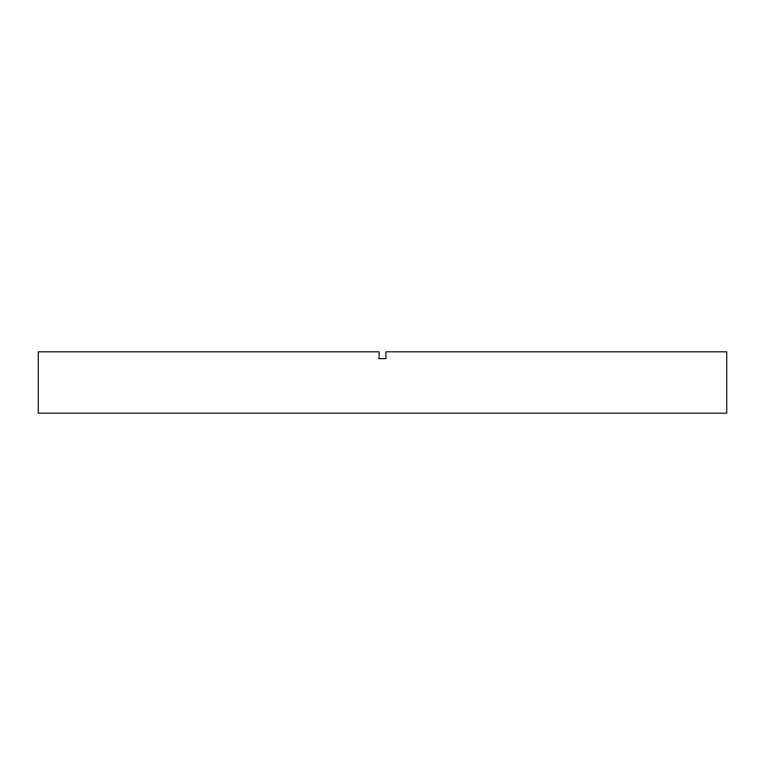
<?xml version="1.0" encoding="UTF-8"?>
<svg xmlns="http://www.w3.org/2000/svg" width="765" height="765" viewBox="0 0 765 765"><rect width="100%" height="100%" fill="white"/><g stroke="black" fill="none" stroke-linecap="round" stroke-linejoin="round"><path stroke-width="1.15" d="M378.838 358.642L385.952 358.642L385.904 351.824L726.75 351.824L726.75 413.176L38.25 413.176L38.25 351.824L379.096 351.824L379.096 358.642"/></g></svg>
